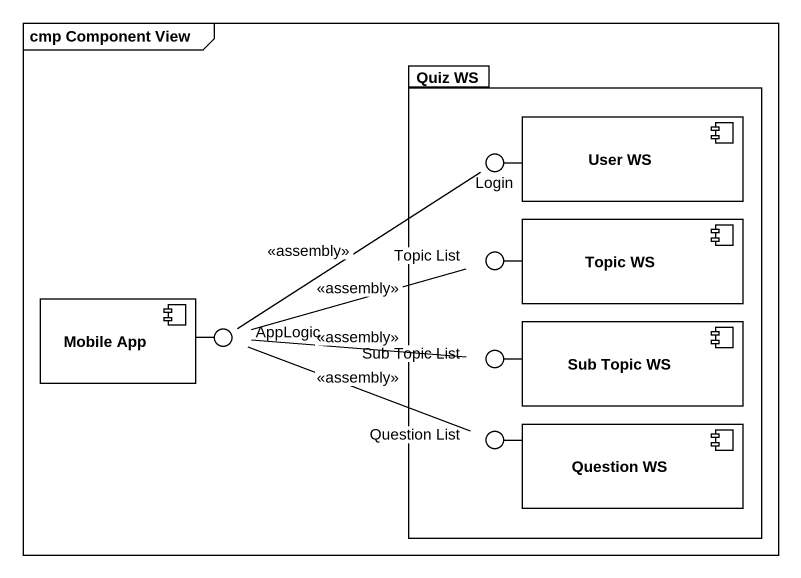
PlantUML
@startuml
mainframe cmp Component View
package "Quiz WS" as Quiz_WS {
  component "User WS" as User_WS
  component "Topic WS" as Topic_WS
  component "Sub Topic WS" as Sub_Topic_WS
  component "Question WS" as Question_WS
}
() Login
() "Topic List" as Topic_List
component "Mobile App" as Mobile_App
() AppLogic
() "Sub Topic List" as Sub_Topic_List
() "Question List" as Question_List
User_WS -left- Login
Topic_WS -left- Topic_List
Mobile_App -right- AppLogic
Sub_Topic_WS -left- Sub_Topic_List
Question_WS -left- Question_List
AppLogic -up- Login : <<assembly>>
AppLogic -right- Topic_List : <<assembly>>
AppLogic -right- Sub_Topic_List : <<assembly>>
AppLogic -right- Question_List : <<assembly>>
@enduml
